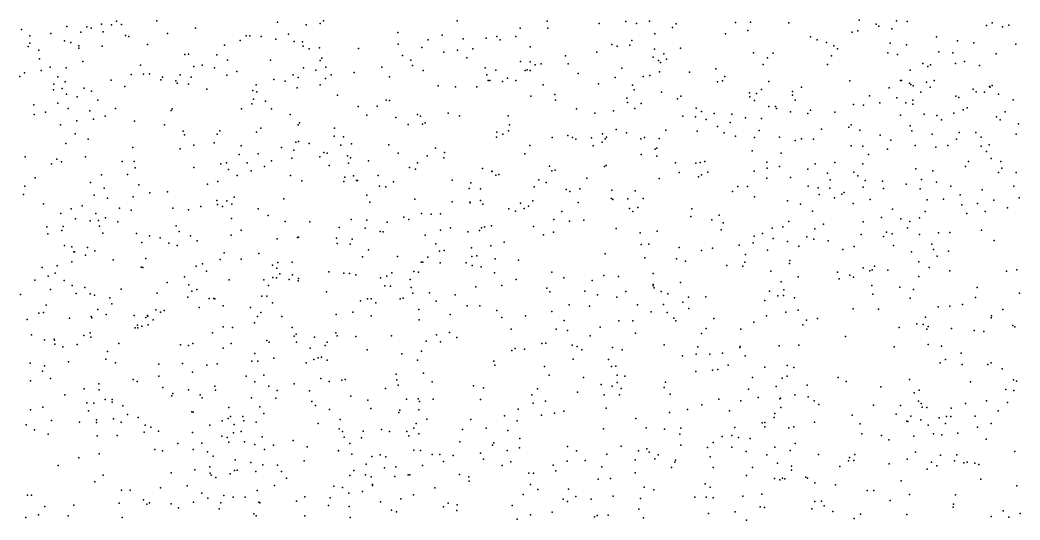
# Model space of a CAD drawing. Extents: x 2 to 99999, y 0 to 49999.
# Drawn here: x 37502 to 49995, y 6253 to 12496 of the extents above; entities that cross this region are included whole.
import ezdxf

# ---------------------------------------------------------------- set-up
doc = ezdxf.new("R2010")
doc.units = 0
doc.header["$MEASUREMENT"] = 0
doc.layers.add('points', color=50, linetype='Continuous')

msp = doc.modelspace()

# ---------------------------------------------------------------- linework, layer by layer
at = {"layer": 'points', "color": 3}
for p in [(47986, 12496, 2), (37520, 12379, 15), (38087, 12414, 75), (38335, 12410, 1), (38393, 12395, 97), (38522, 12443, 19), (38647, 12434, 84), (38707, 12481, 25), (38770, 12440, 6), (39211, 12486, 84), (39694, 12394, 19), (40719, 12471, 4), (41076, 12436, 90), (41250, 12452, 4), (41292, 12485, 35), (42964, 12484, 13), (43751, 12394, 9), (44086, 12481, 99), (44097, 12396, 81), (44738, 12454, 68), (45069, 12477, 96), (45205, 12453, 35), (45365, 12480, 68), (45653, 12403, 35), (45698, 12447, 92), (46439, 12464, 91), (46629, 12471, 61), (47105, 12462, 46), (48199, 12446, 6), (48231, 12418, 73), (48394, 12384, 81), (48452, 12486, 37), (48584, 12479, 27), (49576, 12426, 37), (49645, 12459, 7), (49776, 12412, 86), (49856, 12432, 16), (37625, 12297, 68), (37886, 12326, 39), (38263, 12344, 9), (38542, 12348, 26), (38821, 12304, 29), (38861, 12289, 67), (39344, 12326, 57), (40327, 12298, 20), (40374, 12297, 47), (40514, 12292, 64), (40697, 12258, 7), (40856, 12321, 19), (42222, 12340, 81), (42600, 12249, 1), (42776, 12308, 45), (43040, 12261, 86), (43326, 12269, 8), (43460, 12292, 72), (43502, 12248, 52), (43695, 12288, 56), (45434, 12324, 7), (46316, 12324, 86), (46596, 12366, 37), (47379, 12285, 58), (47460, 12248, 47), (47900, 12343, 48), (47968, 12360, 33), (48950, 12286, 82), (37604, 12166, 46), (37624, 12206, 99), (37736, 12121, 74), (38059, 12235, 62), (38139, 12214, 61), (38236, 12174, 66), (38237, 12145, 30), (38527, 12170, 86), (39094, 12189, 64), (40056, 12182, 24), (40253, 12241, 68), (40929, 12226, 51), (41033, 12224, 97), (41039, 12169, 89), (41114, 12134, 25), (41243, 12150, 84), (41729, 12140, 11), (42228, 12194, 87), (42520, 12153, 3), (43158, 12134, 80), (43876, 12162, 76), (44896, 12191, 19), (44964, 12168, 46), (45121, 12182, 16), (45146, 12239, 50), (45430, 12132, 3), (45753, 12145, 12), (47578, 12213, 78), (47668, 12172, 65), (47716, 12137, 39), (48371, 12206, 17), (48577, 12188, 24), (49214, 12234, 58), (49419, 12212, 12), (49943, 12195, 65), (37746, 12013, 8), (39562, 12067, 55), (39609, 12071, 77), (39960, 12062, 38), (40096, 11994, 13), (40632, 11996, 59), (41272, 12020, 86), (42280, 12053, 40), (42385, 11993, 46), (42798, 12095, 76), (42969, 12118, 22), (43083, 12025, 46), (44316, 12050, 22), (44710, 12096, 24), (45413, 12032, 99), (45547, 12074, 12), (45580, 12008, 43), (46667, 12085, 55), (46840, 12025, 66), (46911, 12081, 39), (47638, 12047, 81), (48342, 12087, 69), (48466, 12065, 21), (48979, 12098, 78), (49155, 12086, 36), (49695, 12075, 45), (37878, 11909, 46), (38080, 11897, 71), (38285, 11978, 17), (39008, 11934, 25), (39672, 11916, 10), (39777, 11931, 37), (39930, 11897, 59), (41045, 11898, 81), (41197, 11869, 81), (41253, 11989, 59), (41323, 11907, 20), (42021, 11908, 83), (42407, 11928, 33), (43313, 11898, 85), (43446, 11869, 39), (43755, 11979, 88), (43836, 11875, 57), (43876, 11975, 44), (43938, 11937, 66), (44013, 11948, 59), (44352, 11950, 45), (45022, 11894, 14), (45477, 11992, 99), (45505, 11967, 10), (46196, 11887, 49), (46786, 11942, 73), (47588, 11939, 62), (48623, 11870, 94), (48780, 11952, 24), (48843, 11914, 51), (48876, 11935, 41), (49189, 11951, 66), (49303, 11977, 33), (49488, 11928, 61), (37502, 11792, 53), (37558, 11837, 41), (37768, 11867, 74), (37973, 11787, 17), (38891, 11816, 89), (39045, 11818, 18), (39119, 11823, 27), (39262, 11747, 8), (39281, 11781, 64), (39505, 11813, 24), (39642, 11781, 14), (40084, 11809, 57), (40212, 11851, 88), (40674, 11754, 39), (40914, 11812, 13), (40979, 11776, 88), (41318, 11766, 43), (41390, 11813, 94), (41677, 11840, 17), (42118, 11786, 83), (42540, 11864, 39), (43333, 11813, 81), (43591, 11770, 12), (43814, 11867, 2), (43874, 11865, 91), (44475, 11826, 42), (44936, 11780, 50), (45285, 11792, 61), (45369, 11802, 32), (45493, 11849, 53), (45866, 11843, 49), (46309, 11791, 87), (37920, 11626, 86), (37924, 11694, 75), (38027, 11640, 3), (38067, 11725, 21), (38305, 11646, 73), (38641, 11743, 92), (38811, 11665, 65), (39450, 11738, 65), (39466, 11707, 29), (39608, 11696, 98), (39835, 11631, 28), (40451, 11685, 90), (40816, 11732, 83), (40966, 11647, 95), (41250, 11688, 8), (42726, 11672, 76), (42941, 11663, 26), (43211, 11661, 44), (43349, 11740, 41), (43370, 11740, 74), (43529, 11727, 82), (43697, 11742, 87), (44039, 11686, 86), (44727, 11699, 44), (45154, 11683, 62), (45173, 11624, 62), (46214, 11723, 24), (46280, 11738, 73), (46766, 11627, 11), (46855, 11728, 29), (47266, 11658, 57), (47868, 11738, 71), (48362, 11649, 40), (48502, 11742, 14), (48516, 11740, 34), (48615, 11706, 32), (48631, 11691, 35), (48661, 11675, 55), (48827, 11718, 65), (48872, 11659, 30), (48922, 11742, 70), (49410, 11632, 64), (49613, 11665, 6), (49621, 11658, 78), (49649, 11680, 67), (38085, 11571, 55), (38215, 11535, 7), (38394, 11609, 62), (38473, 11496, 42), (40412, 11614, 38), (40420, 11509, 50), (40460, 11598, 90), (41469, 11558, 8), (42075, 11494, 60), (43883, 11547, 77), (44183, 11566, 73), (44193, 11494, 76), (45083, 11518, 72), (45515, 11596, 65), (45717, 11511, 32), (45759, 11547, 22), (46614, 11587, 90), (46618, 11536, 46), (46703, 11579, 77), (47152, 11557, 75), (47154, 11605, 40), (47187, 11495, 25), (48116, 11549, 90), (48456, 11524, 86), (48658, 11497, 44), (48757, 11594, 24), (49192, 11545, 39), (49232, 11529, 75), (49447, 11601, 51), (49552, 11596, 4), (49725, 11568, 8), (49909, 11499, 10), (37676, 11438, 94), (37974, 11457, 35), (38105, 11389, 25), (38693, 11391, 62), (39404, 11388, 77), (40269, 11388, 18), (40400, 11448, 94), (40569, 11484, 57), (40642, 11387, 56), (41726, 11417, 94), (41966, 11422, 86), (42120, 11489, 71), (44456, 11386, 100), (45092, 11465, 86), (45185, 11393, 89), (45262, 11453, 42), (45949, 11395, 30), (46680, 11491, 71), (46855, 11416, 18), (46942, 11415, 80), (46952, 11390, 44), (47376, 11369, 45), (47915, 11441, 59), (48041, 11431, 67), (48245, 11463, 37), (48568, 11462, 39), (48655, 11444, 36), (49284, 11373, 32), (49335, 11398, 37), (37681, 11316, 69), (37822, 11344, 78), (38375, 11361, 64), (38420, 11256, 70), (38568, 11296, 18), (39389, 11367, 15), (40879, 11318, 80), (41834, 11306, 64), (42196, 11278, 64), (42469, 11317, 49), (42507, 11297, 77), (42851, 11333, 75), (42992, 11301, 35), (43601, 11298, 81), (44682, 11331, 98), (44918, 11360, 79), (45782, 11296, 32), (45942, 11287, 75), (46014, 11353, 38), (46076, 11253, 8), (46176, 11327, 61), (46395, 11319, 37), (46567, 11276, 6), (46767, 11266, 7), (47127, 11351, 48), (47343, 11330, 36), (47682, 11344, 50), (48502, 11308, 77), (48796, 11319, 24), (48956, 11302, 50), (49015, 11248, 18), (49167, 11331, 73), (49702, 11289, 45), (49747, 11248, 73), (49808, 11351, 69), (38009, 11189, 86), (38214, 11235, 23), (38934, 11234, 81), (39308, 11186, 45), (40512, 11145, 12), (40979, 11188, 72), (40992, 11213, 72), (41431, 11145, 19), (42351, 11191, 78), (42529, 11194, 91), (42562, 11210, 74), (43619, 11189, 64), (44951, 11129, 66), (45572, 11120, 20), (46217, 11167, 99), (46372, 11218, 84), (47515, 11131, 23), (47855, 11156, 36), (47887, 11189, 38), (47993, 11122, 97), (48624, 11174, 63), (49976, 11199, 67), (38190, 11075, 2), (38355, 11008, 74), (39540, 11109, 35), (39556, 11061, 11), (39966, 11070, 62), (39997, 11114, 20), (40458, 11094, 65), (41428, 11046, 61), (41544, 11036, 30), (43453, 11035, 2), (43458, 11096, 4), (43536, 11069, 59), (43606, 11111, 31), (44150, 11031, 50), (44347, 11052, 43), (44405, 11027, 95), (44447, 11007, 28), (44643, 11024, 49), (44781, 11074, 50), (44813, 11011, 30), (44831, 11032, 73), (45080, 11086, 81), (45260, 11013, 21), (45304, 11030, 40), (45486, 11016, 48), (45963, 11107, 96), (46299, 11086, 27), (46440, 11045, 17), (46677, 11030, 67), (46735, 11117, 36), (46990, 11034, 44), (47263, 11014, 30), (47416, 11008, 29), (48249, 11057, 85), (48381, 10996, 40), (48645, 11111, 87), (48899, 11071, 80), (49201, 11008, 84), (49234, 11093, 2), (49443, 11093, 30), (49510, 11032, 34), (49947, 11072, 44), (38075, 10955, 78), (38912, 10905, 32), (39501, 10886, 40), (39675, 10935, 80), (39927, 10963, 92), (40266, 10924, 71), (40770, 10905, 39), (40923, 10872, 64), (40947, 10971, 68), (40982, 10977, 72), (41116, 10956, 12), (41512, 10933, 71), (41644, 10950, 74), (42111, 10936, 85), (42693, 10895, 11), (43872, 10928, 14), (44664, 10925, 26), (44776, 10971, 70), (45438, 10884, 75), (45459, 10895, 72), (47188, 10991, 11), (47886, 10924, 84), (48031, 10920, 5), (48341, 10883, 48), (48684, 10928, 29), (48944, 10907, 77), (49092, 10931, 39), (49509, 10922, 13), (49609, 10938, 92), (37566, 10787, 4), (37963, 10760, 74), (38320, 10788, 36), (40241, 10815, 58), (40479, 10823, 9), (40900, 10770, 1), (41248, 10788, 53), (41298, 10843, 94), (41340, 10835, 92), (41592, 10801, 93), (41631, 10776, 99), (42228, 10833, 48), (42588, 10800, 93), (42798, 10775, 15), (42804, 10840, 62), (43808, 10823, 38), (45261, 10816, 89), (45457, 10794, 88), (46649, 10863, 13), (47013, 10835, 53), (48102, 10816, 36), (49578, 10853, 8), (49635, 10765, 67), (37894, 10702, 79), (38020, 10727, 20), (38779, 10731, 76), (38927, 10729, 66), (38941, 10652, 44), (39672, 10655, 84), (40012, 10702, 62), (40083, 10714, 90), (40105, 10628, 47), (40342, 10711, 19), (40556, 10665, 83), (40646, 10738, 47), (41363, 10679, 82), (41606, 10710, 5), (41856, 10737, 7), (42367, 10656, 54), (42443, 10634, 64), (42468, 10713, 79), (43281, 10640, 53), (44117, 10673, 94), (44187, 10621, 99), (44806, 10667, 42), (44825, 10680, 84), (45690, 10711, 44), (45943, 10708, 88), (46001, 10716, 97), (46056, 10729, 95), (46833, 10720, 4), (46835, 10648, 73), (46992, 10666, 74), (47343, 10634, 65), (47437, 10701, 84), (47680, 10717, 43), (48030, 10700, 69), (48694, 10637, 17), (49312, 10665, 16), (49350, 10730, 78), (49756, 10730, 36), (49766, 10644, 49), (37692, 10524, 70), (38519, 10562, 83), (38847, 10565, 11), (40217, 10553, 20), (40389, 10611, 89), (40883, 10555, 27), (41561, 10533, 1), (41670, 10552, 55), (41978, 10556, 41), (42902, 10495, 33), (43397, 10606, 4), (43400, 10607, 42), (43447, 10559, 56), (43482, 10567, 29), (43982, 10502, 69), (44144, 10614, 44), (44585, 10520, 88), (45489, 10519, 37), (45735, 10590, 24), (45977, 10539, 14), (46017, 10561, 25), (46094, 10595, 93), (46674, 10608, 25), (46834, 10520, 69), (47126, 10531, 42), (47591, 10583, 25), (47625, 10501, 63), (47918, 10597, 33), (47969, 10550, 81), (48763, 10504, 78), (48905, 10611, 42), (49728, 10591, 75), (49947, 10593, 98), (37564, 10423, 75), (38384, 10469, 45), (38553, 10396, 10), (38986, 10440, 88), (39844, 10448, 28), (39973, 10478, 34), (41022, 10486, 20), (41547, 10481, 22), (41706, 10492, 50), (41717, 10492, 49), (41993, 10421, 15), (42071, 10414, 89), (42169, 10475, 46), (43115, 10393, 86), (43136, 10462, 87), (43255, 10387, 32), (43927, 10411, 91), (44074, 10469, 78), (44325, 10379, 54), (44494, 10390, 77), (44897, 10373, 20), (46470, 10417, 21), (46591, 10416, 25), (47349, 10420, 52), (47475, 10402, 27), (47617, 10396, 76), (48034, 10407, 24), (48062, 10494, 65), (48278, 10483, 83), (48290, 10393, 61), (48574, 10445, 77), (48749, 10390, 3), (48952, 10472, 7), (49131, 10420, 73), (49521, 10374, 12), (49917, 10421, 97), (37547, 10319, 38), (38427, 10308, 27), (38594, 10271, 62), (38914, 10290, 27), (39126, 10336, 12), (39343, 10349, 13), (40177, 10286, 88), (40797, 10263, 73), (41835, 10309, 67), (42434, 10258, 62), (44372, 10353, 68), (44893, 10269, 37), (44908, 10254, 93), (45097, 10264, 69), (45189, 10364, 53), (45286, 10269, 52), (46404, 10356, 60), (46679, 10289, 88), (47485, 10316, 61), (47678, 10276, 52), (47768, 10321, 64), (47798, 10342, 58), (48123, 10255, 34), (48834, 10252, 23), (49038, 10258, 5), (49249, 10314, 55), (49667, 10245, 50), (49985, 10275, 99), (37794, 10201, 86), (38142, 10137, 82), (38278, 10177, 19), (38743, 10148, 71), (38892, 10121, 57), (39410, 10145, 31), (39607, 10125, 98), (39763, 10166, 74), (39960, 10242, 34), (39970, 10192, 43), (40033, 10168, 8), (40087, 10240, 46), (40147, 10197, 3), (40477, 10138, 84), (41873, 10223, 18), (42903, 10224, 76), (43121, 10223, 45), (43126, 10213, 62), (43256, 10243, 28), (43285, 10196, 47), (43609, 10137, 83), (43753, 10209, 87), (43800, 10141, 60), (43853, 10172, 7), (43910, 10239, 13), (44476, 10219, 83), (45118, 10141, 55), (45222, 10156, 98), (45895, 10137, 46), (47092, 10237, 27), (47251, 10196, 85), (47912, 10206, 69), (48400, 10135, 51), (49266, 10190, 85), (49465, 10206, 54), (49837, 10149, 98), (38014, 10079, 42), (38197, 10014, 6), (38451, 10079, 67), (38570, 10024, 35), (40145, 10017, 0), (40601, 10054, 28), (41639, 10004, 81), (41834, 9998, 49), (42298, 10034, 90), (42359, 10006, 90), (42518, 10079, 87), (42638, 10071, 64), (42757, 10076, 35), (43692, 10108, 12), (44169, 10007, 81), (44273, 10104, 50), (44547, 9995, 83), (45156, 10105, 47), (45884, 10041, 71), (46144, 10003, 88), (46237, 10061, 60), (47401, 10110, 6), (48265, 10030, 80), (48508, 10012, 82), (48739, 10024, 68), (48812, 10105, 26), (49331, 10079, 27), (49560, 10104, 8), (37839, 9915, 45), (38042, 9918, 26), (38377, 9989, 66), (38482, 9992, 80), (38496, 9921, 12), (38723, 9975, 83), (39455, 9927, 73), (40266, 9871, 42), (40813, 9981, 0), (41122, 9977, 52), (41490, 9907, 25), (41813, 9898, 67), (42091, 9971, 9), (42756, 9872, 76), (42882, 9902, 64), (43266, 9901, 34), (43306, 9915, 4), (43392, 9925, 30), (43918, 9919, 95), (44366, 9984, 68), (44948, 9893, 97), (46260, 9877, 1), (46286, 9965, 6), (46898, 9895, 98), (47033, 9913, 96), (47107, 9981, 69), (47431, 9890, 39), (47541, 9948, 90), (48037, 9977, 13), (48588, 9903, 54), (48618, 9979, 4), (49513, 9873, 59), (37849, 9827, 8), (38026, 9868, 33), (38538, 9835, 63), (38958, 9830, 41), (39118, 9802, 79), (39254, 9776, 63), (39490, 9856, 57), (39634, 9803, 19), (40139, 9811, 34), (40714, 9762, 54), (40970, 9779, 77), (40982, 9784, 54), (41458, 9772, 12), (41651, 9761, 20), (42001, 9857, 21), (42039, 9852, 65), (42564, 9811, 53), (43097, 9850, 35), (43242, 9868, 53), (44040, 9814, 20), (44168, 9845, 91), (45248, 9838, 46), (45461, 9858, 39), (46672, 9795, 45), (46779, 9830, 43), (46912, 9767, 8), (47330, 9789, 20), (47418, 9761, 7), (48009, 9816, 69), (48289, 9791, 88), (48325, 9845, 64), (48396, 9826, 19), (48740, 9818, 5), (48977, 9837, 23), (49117, 9842, 80), (38056, 9679, 97), (38148, 9664, 55), (38346, 9655, 22), (39025, 9720, 77), (39360, 9711, 65), (39464, 9680, 6), (39716, 9739, 19), (41466, 9705, 6), (41625, 9698, 9), (41857, 9628, 50), (42697, 9701, 74), (42800, 9620, 68), (43144, 9651, 50), (43384, 9676, 55), (43551, 9724, 94), (45261, 9693, 57), (45357, 9699, 78), (45738, 9655, 27), (46155, 9648, 32), (46487, 9683, 53), (46662, 9712, 12), (46839, 9624, 15), (47089, 9729, 49), (47231, 9672, 4), (47598, 9738, 95), (47781, 9631, 10), (47925, 9669, 44), (48416, 9681, 47), (48895, 9697, 31), (48916, 9629, 14), (49674, 9742, 53), (38175, 9600, 71), (38184, 9601, 17), (38320, 9558, 25), (38436, 9612, 87), (38668, 9502, 71), (39072, 9520, 71), (40003, 9507, 74), (40052, 9588, 2), (40264, 9511, 51), (40485, 9579, 63), (41781, 9537, 92), (42220, 9542, 54), (42597, 9536, 95), (42742, 9611, 31), (43146, 9545, 82), (43208, 9553, 73), (43438, 9515, 24), (43730, 9499, 28), (44811, 9575, 64), (45309, 9525, 51), (45702, 9514, 87), (46016, 9616, 25), (46565, 9569, 12), (47121, 9495, 49), (48638, 9602, 19), (48961, 9549, 40), (49100, 9608, 40), (37780, 9404, 57), (37967, 9427, 92), (38151, 9478, 38), (39017, 9411, 94), (39037, 9405, 78), (39702, 9424, 33), (39783, 9453, 56), (40658, 9437, 18), (40710, 9398, 1), (40724, 9470, 16), (40902, 9472, 73), (42512, 9473, 50), (42535, 9474, 12), (42750, 9465, 100), (43074, 9466, 34), (43151, 9430, 13), (43264, 9413, 83), (45814, 9483, 90), (46332, 9431, 95), (46533, 9424, 38), (46559, 9474, 20), (47114, 9455, 90), (48034, 9402, 40), (48147, 9375, 12), (48179, 9424, 41), (48344, 9374, 79), (48730, 9476, 23), (48861, 9405, 94), (49957, 9375, 75), (37688, 9248, 51), (37855, 9297, 33), (37943, 9337, 64), (39556, 9289, 65), (39831, 9358, 42), (40115, 9251, 89), (40547, 9253, 34), (40662, 9279, 83), (40707, 9278, 30), (40746, 9327, 1), (40863, 9254, 23), (40906, 9315, 24), (40982, 9269, 95), (41360, 9352, 76), (41549, 9333, 9), (41617, 9329, 51), (41699, 9314, 35), (42004, 9275, 25), (42084, 9299, 74), (42148, 9340, 70), (42376, 9254, 71), (42423, 9356, 29), (42481, 9348, 77), (43429, 9341, 66), (43701, 9254, 80), (44145, 9347, 40), (44298, 9275, 15), (44795, 9304, 87), (44980, 9293, 16), (45412, 9330, 42), (46882, 9360, 4), (47224, 9289, 96), (47713, 9347, 45), (47735, 9264, 99), (47869, 9312, 86), (47915, 9285, 85), (48118, 9365, 49), (48732, 9293, 44), (49120, 9365, 88), (49828, 9360, 54), (37882, 9133, 62), (38052, 9243, 12), (38152, 9180, 68), (38313, 9158, 62), (38766, 9135, 6), (39342, 9217, 79), (39610, 9189, 57), (39710, 9133, 67), (40606, 9183, 40), (40978, 9238, 20), (42061, 9177, 68), (42131, 9173, 61), (42389, 9156, 50), (43195, 9163, 25), (43523, 9182, 38), (44085, 9149, 43), (44652, 9242, 1), (45410, 9175, 18), (45411, 9192, 74), (45424, 9152, 47), (45752, 9220, 69), (47010, 9225, 55), (47045, 9127, 40), (48144, 9179, 15), (48494, 9160, 86), (48664, 9132, 65), (49458, 9156, 26), (37508, 9067, 44), (38203, 9083, 44), (38377, 9076, 61), (38433, 9060, 36), (38624, 9029, 57), (39215, 9084, 35), (39598, 9034, 61), (39649, 9112, 83), (39867, 9017, 93), (39923, 9020, 41), (39938, 9015, 86), (40525, 9048, 20), (40586, 9047, 40), (41331, 9102, 16), (41845, 9016, 44), (41891, 9014, 62), (42251, 9015, 5), (42290, 9023, 15), (42411, 9086, 45), (42618, 9088, 66), (42938, 9065, 13), (44119, 9101, 87), (44559, 9109, 56), (44718, 9065, 0), (44957, 9036, 69), (45069, 9105, 17), (45514, 9108, 13), (45594, 9075, 4), (45853, 9036, 36), (46068, 9040, 2), (46866, 9109, 1), (46969, 9050, 83), (47041, 9057, 61), (47176, 9026, 83), (48158, 9071, 77), (48621, 9024, 94), (49437, 9031, 14), (49988, 9085, 41), (37829, 8935, 49), (38476, 8883, 82), (38648, 8954, 1), (39197, 8879, 92), (39739, 8907, 30), (40041, 8929, 19), (40382, 8907, 23), (40658, 8965, 15), (41754, 8990, 32), (41948, 8965, 3), (42484, 8883, 52), (42703, 8986, 83), (43089, 8926, 22), (43246, 8928, 82), (43459, 8870, 24), (44361, 8941, 55), (44617, 8923, 97), (45215, 8938, 48), (45542, 8945, 73), (45782, 8972, 22), (45856, 8893, 46), (46807, 8993, 91), (47223, 8874, 10), (47912, 8888, 40), (48225, 8886, 80), (48971, 8914, 22), (49117, 8924, 45), (49276, 8944, 51), (49779, 8883, 50), (37592, 8758, 48), (37737, 8836, 39), (37796, 8845, 98), (38121, 8772, 80), (38392, 8794, 72), (38399, 8778, 93), (38580, 8819, 45), (38930, 8808, 7), (39073, 8780, 38), (39094, 8808, 37), (39099, 8797, 69), (39166, 8752, 29), (39256, 8849, 24), (39301, 8870, 21), (40469, 8794, 83), (40510, 8846, 7), (40774, 8796, 51), (41453, 8818, 53), (41662, 8847, 72), (41888, 8804, 23), (42490, 8753, 84), (42875, 8819, 71), (43521, 8783, 77), (43817, 8801, 14), (44147, 8856, 88), (45386, 8852, 29), (45586, 8843, 74), (45671, 8774, 20), (46171, 8769, 7), (46828, 8802, 2), (47070, 8847, 100), (47329, 8748, 27), (47465, 8771, 19), (48813, 8784, 12), (49635, 8778, 80), (49639, 8801, 22), (38942, 8651, 11), (38971, 8685, 51), (38972, 8652, 97), (39026, 8675, 64), (39103, 8692, 12), (40040, 8667, 26), (40156, 8658, 25), (40431, 8716, 13), (40901, 8657, 56), (43636, 8635, 36), (44201, 8635, 99), (44302, 8743, 44), (44749, 8662, 8), (44981, 8739, 7), (45159, 8740, 92), (45697, 8740, 65), (46076, 8643, 2), (46509, 8634, 12), (46671, 8725, 89), (47280, 8690, 57), (48486, 8657, 17), (48707, 8703, 62), (48785, 8695, 8), (48831, 8636, 13), (48846, 8670, 45), (49137, 8645, 94), (49422, 8620, 97), (49906, 8683, 13), (49930, 8663, 4), (37645, 8566, 42), (37807, 8504, 85), (37928, 8509, 26), (37932, 8497, 93), (38301, 8555, 74), (38378, 8589, 21), (38387, 8537, 25), (39905, 8591, 4), (40926, 8548, 79), (40954, 8573, 95), (41182, 8538, 58), (41448, 8592, 41), (41463, 8554, 78), (41699, 8545, 47), (42141, 8553, 46), (42706, 8565, 65), (42866, 8594, 44), (42960, 8531, 29), (44340, 8618, 16), (44625, 8552, 55), (45190, 8587, 78), (46015, 8581, 72), (47814, 8545, 81), (49544, 8605, 77), (37939, 8449, 28), (38037, 8414, 60), (38215, 8446, 92), (38736, 8458, 92), (39507, 8441, 35), (39609, 8430, 68), (39660, 8458, 6), (40041, 8399, 69), (40141, 8455, 10), (40585, 8493, 16), (40615, 8475, 63), (40956, 8475, 17), (41128, 8400, 66), (41316, 8431, 75), (41340, 8472, 10), (41839, 8378, 59), (42576, 8484, 55), (42755, 8478, 33), (43688, 8396, 78), (43805, 8387, 42), (44023, 8457, 25), (44072, 8462, 71), (44399, 8438, 80), (44464, 8420, 73), (44521, 8377, 38), (44903, 8406, 6), (45026, 8379, 22), (45551, 8441, 34), (45971, 8414, 55), (46496, 8408, 6), (46498, 8420, 84), (46986, 8426, 31), (47231, 8437, 35), (48422, 8414, 80), (48847, 8444, 55), (49016, 8422, 78), (38575, 8263, 47), (38594, 8358, 5), (40436, 8332, 21), (40673, 8272, 45), (41172, 8258, 35), (41225, 8277, 12), (41268, 8287, 53), (41338, 8248, 63), (42271, 8327, 71), (42468, 8250, 12), (42519, 8361, 35), (43645, 8369, 63), (44411, 8261, 81), (44852, 8259, 69), (45777, 8304, 48), (45948, 8324, 28), (46121, 8323, 13), (46280, 8335, 81), (46563, 8302, 42), (49062, 8257, 76), (49259, 8335, 96), (37629, 8213, 68), (37808, 8180, 84), (38110, 8227, 50), (38696, 8216, 25), (39238, 8197, 64), (39533, 8208, 55), (39834, 8188, 8), (39964, 8205, 99), (40398, 8235, 14), (40475, 8237, 28), (41075, 8214, 62), (43421, 8237, 27), (43434, 8188, 71), (44054, 8170, 8), (44890, 8169, 72), (44944, 8172, 92), (46155, 8125, 36), (46218, 8132, 24), (46348, 8186, 89), (46808, 8161, 22), (47085, 8181, 5), (47169, 8159, 23), (48998, 8216, 47), (49273, 8196, 41), (49592, 8196, 22), (49635, 8215, 72), (49773, 8142, 15), (37784, 8111, 11), (37882, 8020, 8), (38915, 8007, 83), (39236, 8051, 94), (39655, 8098, 75), (40326, 8049, 94), (40548, 8061, 60), (41260, 8019, 43), (41523, 8001, 4), (41563, 8006, 66), (42201, 8072, 23), (42210, 8002, 9), (42544, 8088, 80), (44113, 8061, 41), (44540, 8032, 94), (44961, 8061, 29), (45056, 8051, 78), (45945, 8109, 31), (46655, 8034, 79), (47023, 8025, 12), (47084, 8050, 42), (47723, 8031, 44), (48613, 8006, 49), (49915, 8004, 23), (37633, 7991, 38), (38304, 7889, 22), (38485, 7955, 87), (38491, 7880, 15), (38967, 7983, 26), (39288, 7906, 7), (39609, 7879, 95), (39934, 7926, 32), (39945, 7875, 80), (40435, 7980, 59), (40611, 7926, 57), (40714, 7872, 5), (40926, 7954, 36), (41366, 7983, 61), (42067, 7893, 68), (42228, 7935, 43), (42650, 7979, 3), (43168, 7929, 3), (43294, 7904, 34), (43967, 7889, 84), (44763, 7946, 79), (44901, 7923, 93), (44961, 7970, 27), (45013, 7894, 77), (45551, 7906, 13), (45565, 7973, 23), (46602, 7888, 44), (46947, 7920, 56), (47337, 7937, 1), (47824, 7982, 100), (48257, 7914, 64), (48735, 7873, 33), (49375, 7979, 55), (49819, 7883, 70), (49916, 7872, 15), (49953, 7988, 92), (38064, 7818, 97), (38568, 7757, 77), (38655, 7758, 100), (39397, 7802, 97), (39413, 7833, 13), (39752, 7816, 73), (39779, 7777, 57), (40394, 7778, 58), (40699, 7776, 98), (41120, 7866, 52), (41633, 7800, 27), (41847, 7750, 94), (42331, 7763, 73), (42478, 7766, 26), (42662, 7760, 75), (43253, 7758, 37), (43896, 7818, 14), (44467, 7850, 52), (44801, 7817, 19), (44992, 7814, 87), (45624, 7823, 41), (46234, 7760, 8), (46724, 7782, 26), (46995, 7768, 44), (47002, 7776, 60), (47182, 7817, 91), (47350, 7793, 35), (48674, 7840, 59), (37634, 7630, 36), (37787, 7662, 83), (38336, 7717, 33), (38423, 7710, 76), (38655, 7724, 51), (38787, 7677, 46), (40111, 7659, 41), (40498, 7666, 58), (41146, 7734, 31), (41193, 7682, 8), (41368, 7632, 24), (41885, 7646, 73), (42249, 7626, 58), (42485, 7628, 75), (42494, 7734, 7), (43724, 7635, 29), (43914, 7713, 92), (44066, 7736, 81), (44826, 7648, 20), (45840, 7633, 11), (46021, 7693, 87), (46509, 7743, 46), (47005, 7657, 73), (47425, 7741, 28), (47480, 7697, 41), (48166, 7685, 46), (48501, 7682, 94), (48728, 7737, 25), (48759, 7707, 98), (48774, 7663, 100), (48829, 7658, 94), (49133, 7650, 47), (49312, 7707, 44), (49576, 7741, 13), (49839, 7721, 53), (38358, 7618, 83), (38459, 7503, 27), (38672, 7516, 88), (38847, 7571, 98), (38977, 7535, 52), (39649, 7605, 70), (39666, 7599, 3), (40101, 7521, 70), (40132, 7544, 13), (40285, 7544, 93), (40547, 7583, 38), (41502, 7510, 6), (42234, 7594, 56), (42584, 7513, 58), (43135, 7507, 20), (43553, 7553, 9), (44017, 7564, 97), (44178, 7587, 80), (44294, 7612, 62), (45195, 7519, 64), (45614, 7597, 52), (46364, 7615, 44), (46923, 7532, 58), (46933, 7584, 70), (47898, 7561, 92), (48446, 7576, 74), (48632, 7549, 20), (48757, 7504, 94), (48986, 7530, 70), (49075, 7544, 10), (49131, 7547, 92), (49436, 7549, 60), (49720, 7617, 62), (37581, 7443, 84), (37683, 7381, 5), (37897, 7495, 71), (38247, 7476, 91), (38459, 7470, 73), (38765, 7473, 61), (39066, 7438, 51), (39138, 7411, 85), (39875, 7436, 42), (40028, 7492, 57), (40178, 7447, 72), (40297, 7491, 37), (40453, 7475, 38), (41225, 7456, 18), (41489, 7390, 17), (42019, 7384, 37), (42420, 7401, 88), (42450, 7460, 4), (43030, 7383, 73), (43327, 7400, 9), (43596, 7372, 57), (43711, 7491, 88), (44792, 7390, 24), (45326, 7406, 89), (45555, 7389, 13), (45756, 7398, 43), (46432, 7408, 22), (46773, 7468, 25), (46808, 7472, 52), (46809, 7415, 92), (47108, 7406, 98), (47171, 7418, 51), (47428, 7473, 70), (47996, 7454, 18), (48581, 7486, 64), (48594, 7481, 83), (48846, 7438, 20), (49062, 7457, 30), (49465, 7411, 51), (49633, 7456, 86), (37854, 7326, 6), (38465, 7303, 91), (38716, 7307, 85), (39054, 7348, 59), (39231, 7362, 85), (39656, 7346, 91), (40023, 7301, 88), (40089, 7282, 69), (40170, 7342, 46), (40265, 7358, 95), (40527, 7293, 57), (40914, 7246, 30), (41533, 7358, 8), (41550, 7287, 84), (41770, 7280, 59), (41789, 7361, 100), (42118, 7359, 9), (42334, 7360, 47), (42359, 7302, 8), (42485, 7327, 77), (43745, 7269, 35), (45745, 7326, 93), (46275, 7297, 19), (46393, 7309, 95), (46478, 7285, 44), (46625, 7271, 31), (48020, 7330, 71), (48263, 7309, 60), (48358, 7253, 45), (48667, 7298, 41), (48914, 7327, 39), (49017, 7317, 3), (49217, 7339, 89), (49573, 7263, 31), (39186, 7132, 74), (39473, 7207, 48), (39667, 7133, 57), (39774, 7212, 95), (40109, 7223, 19), (40305, 7231, 55), (40434, 7195, 16), (40558, 7133, 74), (40670, 7188, 45), (41088, 7167, 26), (41622, 7207, 16), (42420, 7126, 17), (42507, 7123, 60), (42995, 7228, 98), (43403, 7186, 62), (43422, 7216, 92), (43742, 7154, 92), (44342, 7171, 35), (45013, 7174, 43), (45331, 7142, 54), (45759, 7188, 51), (46091, 7160, 73), (46161, 7219, 30), (46393, 7163, 14), (46931, 7161, 54), (47124, 7121, 40), (47185, 7209, 46), (38236, 7028, 91), (38490, 7081, 64), (39284, 7117, 45), (39845, 7103, 79), (39917, 7049, 60), (40188, 7006, 96), (41479, 7119, 74), (41482, 7118, 100), (41647, 7077, 31), (41899, 7046, 34), (42003, 7066, 67), (42072, 7042, 31), (42653, 7070, 71), (42745, 7072, 75), (42913, 7057, 11), (43253, 7089, 3), (43293, 7014, 11), (43589, 7119, 98), (44456, 7116, 68), (44833, 7077, 22), (45186, 7003, 17), (45227, 7117, 18), (45360, 7101, 93), (45432, 7018, 29), (45474, 7065, 68), (45693, 7002, 98), (46125, 7042, 67), (46572, 7109, 10), (46830, 7067, 51), (47479, 7071, 2), (47864, 7033, 39), (47918, 6996, 1), (47932, 7072, 13), (48586, 7012, 76), (48690, 7101, 79), (49001, 7061, 55), (49205, 7066, 37), (49931, 7110, 98), (37978, 6934, 50), (39685, 6881, 63), (39873, 6919, 9), (40215, 6876, 21), (40387, 6972, 12), (40537, 6942, 62), (40719, 6937, 70), (41054, 6991, 17), (41674, 6871, 58), (41827, 6951, 9), (42054, 6904, 95), (42196, 6916, 76), (42531, 6935, 34), (42791, 6982, 51), (43527, 6935, 36), (43632, 6981, 19), (44161, 6937, 8), (44336, 6988, 30), (44564, 6995, 57), (44771, 6918, 70), (45639, 6909, 53), (45684, 6976, 68), (46163, 6908, 12), (46652, 6910, 27), (46965, 6961, 34), (47141, 6925, 20), (47141, 6875, 46), (47746, 6922, 78), (47851, 6991, 35), (48359, 6953, 8), (48837, 6888, 66), (48890, 6976, 58), (48955, 6931, 89), (49177, 6990, 45), (49294, 6966, 66), (49333, 6976, 4), (49431, 6963, 48), (49480, 6947, 7), (38540, 6811, 86), (39389, 6844, 23), (39878, 6838, 12), (39892, 6811, 98), (39947, 6785, 85), (40126, 6828, 1), (40181, 6870, 98), (40448, 6857, 27), (40769, 6858, 81), (40832, 6776, 48), (41623, 6808, 75), (41820, 6817, 68), (41890, 6793, 87), (42186, 6797, 96), (42350, 6818, 60), (42373, 6817, 56), (42991, 6823, 22), (43109, 6791, 78), (43860, 6839, 89), (43917, 6836, 40), (44198, 6867, 46), (44724, 6765, 3), (44878, 6773, 91), (45187, 6843, 85), (46576, 6808, 54), (46926, 6772, 92), (46996, 6753, 63), (47027, 6775, 14), (47057, 6767, 79), (47318, 6789, 65), (47342, 6774, 55), (49504, 6762, 66), (38437, 6728, 100), (38772, 6627, 65), (38879, 6627, 22), (39256, 6656, 52), (39590, 6681, 8), (40466, 6621, 35), (40682, 6682, 20), (41422, 6676, 94), (41532, 6659, 97), (41904, 6685, 69), (41906, 6695, 97), (42683, 6655, 52), (43115, 6739, 71), (43881, 6695, 76), (43971, 6633, 19), (44353, 6640, 55), (45301, 6663, 14), (45421, 6630, 7), (46061, 6704, 19), (46123, 6663, 88), (47432, 6716, 70), (47690, 6693, 12), (48085, 6621, 22), (48509, 6741, 59), (49956, 6680, 39), (37597, 6562, 46), (37644, 6564, 51), (39046, 6507, 0), (39774, 6588, 5), (39850, 6525, 55), (40049, 6558, 65), (40167, 6537, 52), (40314, 6537, 31), (41060, 6541, 8), (41376, 6528, 84), (41610, 6590, 89), (41781, 6607, 71), (42261, 6518, 26), (42419, 6566, 65), (43790, 6570, 85), (44289, 6515, 29), (44446, 6547, 63), (44639, 6514, 1), (44913, 6552, 10), (45253, 6523, 58), (45934, 6538, 23), (46073, 6540, 74), (46162, 6530, 41), (46533, 6552, 32), (46770, 6577, 39), (48167, 6621, 49), (48373, 6497, 3), (48614, 6571, 65), (49188, 6567, 21), (37811, 6422, 15), (38175, 6438, 67), (38740, 6463, 24), (39088, 6450, 99), (39120, 6467, 42), (39391, 6454, 10), (39483, 6406, 81), (39671, 6476, 74), (39989, 6393, 76), (40011, 6468, 11), (40487, 6477, 80), (40500, 6466, 96), (40958, 6489, 63), (41355, 6435, 9), (41616, 6422, 94), (42006, 6480, 40), (42144, 6374, 80), (42792, 6418, 46), (42849, 6464, 64), (42964, 6443, 71), (43650, 6433, 63), (44341, 6484, 27), (45234, 6387, 7), (46749, 6417, 84), (46802, 6410, 16), (47394, 6394, 42), (47433, 6485, 6), (47517, 6489, 5), (47549, 6431, 61), (49160, 6415, 13), (49166, 6450, 2), (37575, 6284, 48), (37732, 6317, 17), (38103, 6306, 45), (38778, 6286, 21), (40422, 6329, 18), (40453, 6307, 15), (41061, 6305, 39), (41626, 6283, 52), (42205, 6356, 13), (42959, 6370, 58), (43713, 6262, 80), (43879, 6319, 53), (44151, 6350, 49), (44681, 6291, 80), (44711, 6310, 43), (44850, 6312, 1), (45291, 6279, 53), (46105, 6336, 64), (46437, 6355, 72), (46576, 6253, 13), (47655, 6361, 45), (47924, 6270, 55), (48004, 6324, 88), (48579, 6322, 11), (49633, 6298, 55), (49786, 6366, 87), (49854, 6288, 80), (49995, 6336, 30)]:
    msp.add_point(p, dxfattribs=at)

doc.saveas('drawing.dxf')
